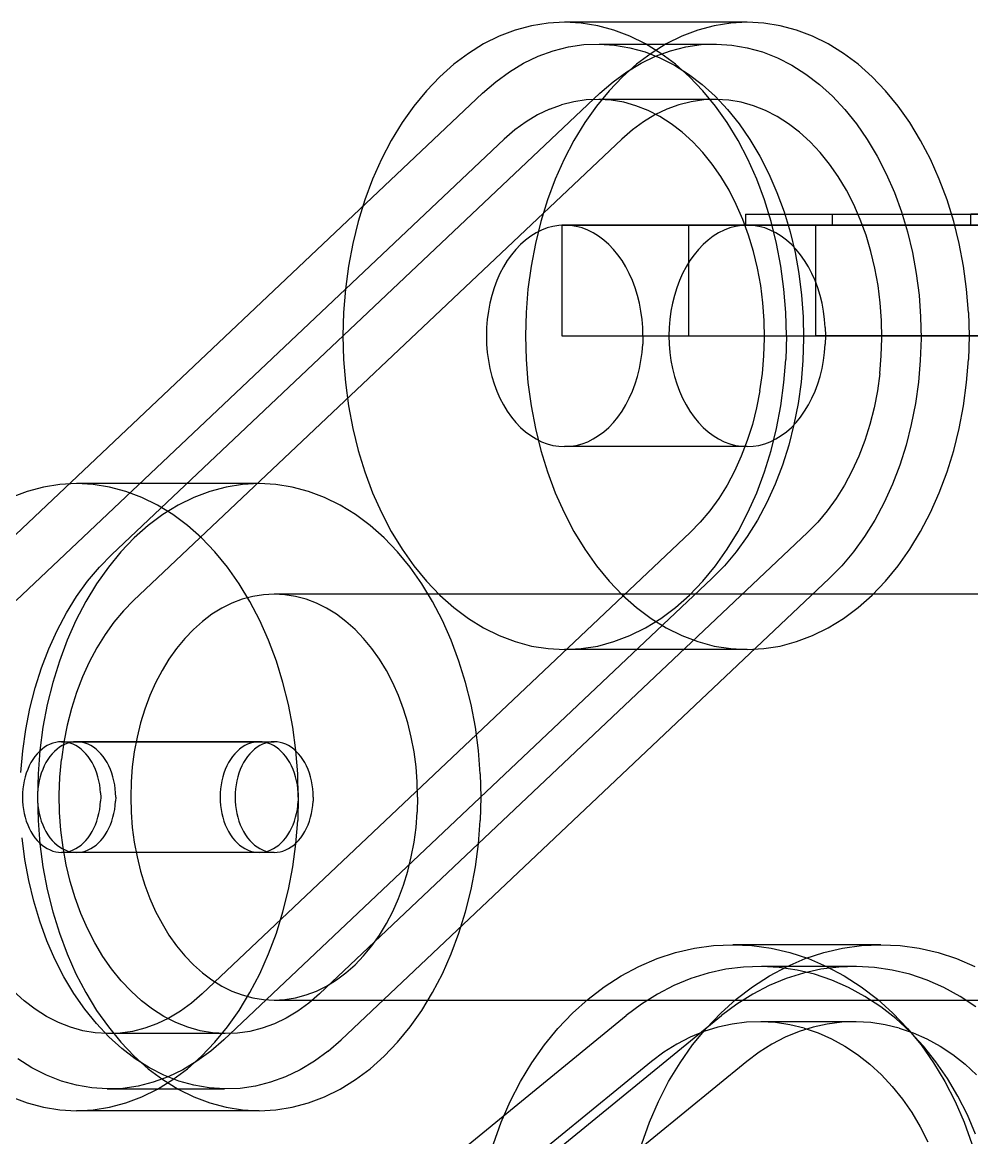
# Model space of a CAD drawing. Header units: millimetres. Extents: x -180 to 1414, y -663 to 972.
# Drawn here: x 13.4 to 64.8, y 786.5 to 847 of the extents above; entities that cross this region are included whole.
import ezdxf

# ---------------------------------------------------------------- set-up
doc = ezdxf.new("R2010")
doc.units = ezdxf.units.MM
doc.layers.add('FRONT', color=8, linetype='Continuous')

msp = doc.modelspace()

# ---------------------------------------------------------------- linework, layer by layer
at = {"layer": 'FRONT'}
for p, q in [((40.105, 846.574), (39.237, 846.245)), ((40.988, 846.81), (40.105, 846.574)), ((41.882, 846.952), (40.988, 846.81)), ((42.78, 847), (41.882, 846.952)), ((43.678, 846.952), (42.78, 847)), ((52.679, 847), (42.78, 847)), ((44.572, 846.81), (43.678, 846.952)), ((45.455, 846.574), (44.572, 846.81)), ((46.323, 846.245), (45.455, 846.574)), ((50.005, 846.574), (49.136, 846.245)), ((50.888, 846.81), (50.005, 846.574)), ((51.781, 846.952), (50.888, 846.81)), ((52.679, 847), (51.781, 846.952)), ((53.578, 846.952), (52.679, 847)), ((54.471, 846.81), (53.578, 846.952)), ((55.354, 846.574), (54.471, 846.81)), ((56.223, 846.245), (55.354, 846.574)), ((39.237, 846.245), (38.388, 845.825)), ((47.172, 845.825), (46.323, 846.245)), ((49.136, 846.245), (48.288, 845.825)), ((57.071, 845.825), (56.223, 846.245)), ((37.564, 845.316), (36.77, 844.722)), ((38.388, 845.825), (37.564, 845.316)), ((41.35, 845.164), (42.16, 845.46)), ((42.16, 845.46), (42.984, 845.669)), ((42.984, 845.669), (43.816, 845.79)), ((43.816, 845.79), (44.653, 845.823)), ((44.653, 845.823), (51.017, 845.823)), ((44.653, 845.823), (45.488, 845.768)), ((45.488, 845.768), (46.319, 845.624)), ((46.319, 845.624), (47.14, 845.394)), ((47.464, 845.316), (46.669, 844.722)), ((47.14, 845.394), (47.946, 845.077)), ((47.996, 845.316), (47.172, 845.825)), ((48.288, 845.825), (47.464, 845.316)), ((47.714, 845.164), (48.524, 845.46)), ((48.79, 844.722), (47.996, 845.316)), ((48.524, 845.46), (49.348, 845.669)), ((49.348, 845.669), (50.18, 845.79)), ((50.18, 845.79), (51.017, 845.823)), ((51.017, 845.823), (51.852, 845.768)), ((51.852, 845.768), (52.683, 845.624)), ((52.683, 845.624), (53.504, 845.394)), ((53.504, 845.394), (54.31, 845.077)), ((57.895, 845.316), (57.071, 845.825)), ((58.69, 844.722), (57.895, 845.316)), ((36.77, 844.722), (36.008, 844.046)), ((39.788, 844.321), (40.558, 844.784)), ((40.558, 844.784), (41.35, 845.164)), ((46.669, 844.722), (45.908, 844.046)), ((46.152, 844.321), (46.922, 844.784)), ((46.922, 844.784), (47.714, 845.164)), ((47.946, 845.077), (48.733, 844.675)), ((48.733, 844.675), (49.497, 844.192)), ((49.552, 844.046), (48.79, 844.722)), ((54.31, 845.077), (55.097, 844.675)), ((55.097, 844.675), (55.861, 844.192)), ((59.451, 844.046), (58.69, 844.722)), ((39.044, 843.777), (39.788, 844.321)), ((45.408, 843.777), (46.152, 844.321)), ((49.497, 844.192), (50.233, 843.629)), ((55.861, 844.192), (56.597, 843.629)), ((36.008, 844.046), (35.285, 843.291)), ((38.331, 843.157), (39.044, 843.777)), ((44.695, 843.157), (45.408, 843.777)), ((45.908, 844.046), (45.185, 843.291)), ((50.275, 843.291), (49.552, 844.046)), ((50.233, 843.629), (50.937, 842.99)), ((56.597, 843.629), (57.301, 842.99)), ((60.174, 843.291), (59.451, 844.046)), ((38.331, 843.157), (11.874, 818.157)), ((18.238, 818.157), (44.695, 843.157)), ((35.285, 843.291), (34.604, 842.462)), ((45.185, 843.291), (44.503, 842.462)), ((50.956, 842.462), (50.275, 843.291)), ((50.937, 842.99), (51.606, 842.279)), ((57.301, 842.99), (57.97, 842.279)), ((60.856, 842.462), (60.174, 843.291)), ((34.604, 842.462), (33.968, 841.563)), ((41.956, 842.289), (41.314, 841.981)), ((41.956, 842.289), (42.613, 842.529)), ((43.28, 842.698), (42.613, 842.529)), ((43.955, 842.797), (43.28, 842.698)), ((44.503, 842.462), (43.868, 841.563)), ((44.633, 842.823), (43.955, 842.797)), ((50.997, 842.823), (44.633, 842.823)), ((45.31, 842.779), (44.633, 842.823)), ((45.983, 842.662), (45.31, 842.779)), ((46.648, 842.475), (45.983, 842.662)), ((47.302, 842.218), (46.648, 842.475)), ((48.32, 842.289), (47.678, 841.981)), ((48.977, 842.529), (48.32, 842.289)), ((49.644, 842.698), (48.977, 842.529)), ((50.319, 842.797), (49.644, 842.698)), ((50.997, 842.823), (50.319, 842.797)), ((51.592, 841.563), (50.956, 842.462)), ((51.674, 842.779), (50.997, 842.823)), ((51.606, 842.279), (52.235, 841.498)), ((52.347, 842.662), (51.674, 842.779)), ((53.012, 842.475), (52.347, 842.662)), ((53.666, 842.218), (53.012, 842.475)), ((57.97, 842.279), (58.599, 841.498)), ((61.491, 841.563), (60.856, 842.462)), ((41.314, 841.981), (40.69, 841.606)), ((47.678, 841.981), (47.054, 841.606)), ((47.94, 841.893), (47.302, 842.218)), ((48.558, 841.501), (47.94, 841.893)), ((54.303, 841.893), (53.666, 842.218)), ((54.922, 841.501), (54.303, 841.893)), ((33.968, 841.563), (33.382, 840.599)), ((40.088, 841.165), (39.51, 840.663)), ((40.69, 841.606), (40.088, 841.165)), ((43.868, 841.563), (43.281, 840.599)), ((46.451, 841.165), (45.874, 840.663)), ((47.054, 841.606), (46.451, 841.165)), ((49.155, 841.045), (48.558, 841.501)), ((49.726, 840.528), (49.155, 841.045)), ((52.178, 840.599), (51.592, 841.563)), ((52.235, 841.498), (52.821, 840.654)), ((55.519, 841.045), (54.922, 841.501)), ((56.09, 840.528), (55.519, 841.045)), ((58.599, 841.498), (59.185, 840.654)), ((62.078, 840.599), (61.491, 841.563)), ((39.51, 840.663), (13.052, 815.663)), ((45.874, 840.663), (19.416, 815.663)), ((33.382, 840.599), (32.848, 839.576)), ((43.281, 840.599), (42.747, 839.576)), ((50.268, 839.951), (49.726, 840.528)), ((52.712, 839.576), (52.178, 840.599)), ((52.821, 840.654), (53.361, 839.75)), ((56.632, 839.951), (56.09, 840.528)), ((59.185, 840.654), (59.725, 839.75)), ((62.612, 839.576), (62.078, 840.599)), ((50.777, 839.318), (50.268, 839.951)), ((57.141, 839.318), (56.632, 839.951)), ((32.848, 839.576), (32.37, 838.5)), ((42.747, 839.576), (42.269, 838.5)), ((51.252, 838.634), (50.777, 839.318)), ((53.19, 838.5), (52.712, 839.576)), ((53.361, 839.75), (53.851, 838.791)), ((57.616, 838.634), (57.141, 839.318)), ((59.725, 839.75), (60.215, 838.791)), ((63.09, 838.5), (62.612, 839.576)), ((51.69, 837.901), (51.252, 838.634)), ((53.851, 838.791), (54.29, 837.783)), ((58.054, 837.901), (57.616, 838.634)), ((60.215, 838.791), (60.654, 837.783)), ((32.37, 838.5), (31.95, 837.376)), ((42.269, 838.5), (41.849, 837.376)), ((53.61, 837.376), (53.19, 838.5)), ((63.51, 837.376), (63.09, 838.5)), ((52.087, 837.124), (51.69, 837.901)), ((54.29, 837.783), (54.674, 836.732)), ((58.451, 837.124), (58.054, 837.901)), ((60.654, 837.783), (61.038, 836.732)), ((31.95, 837.376), (31.59, 836.211)), ((41.849, 837.376), (41.49, 836.211)), ((52.443, 836.308), (52.087, 837.124)), ((53.97, 836.211), (53.61, 837.376)), ((58.807, 836.308), (58.451, 837.124)), ((63.869, 836.211), (63.51, 837.376)), ((31.59, 836.211), (31.293, 835.011)), ((41.49, 836.211), (41.193, 835.011)), ((52.754, 835.456), (52.443, 836.308)), ((52.58, 836.6), (52.58, 836)), ((52.58, 836.6), (57.304, 836.6)), ((52.58, 836.6), (64.799, 836.6)), ((54.267, 835.011), (53.97, 836.211)), ((54.674, 836.732), (55.001, 835.643)), ((57.304, 836), (57.304, 836.6)), ((57.304, 836.6), (95.318, 836.6)), ((59.118, 835.456), (58.807, 836.308)), ((61.038, 836.732), (61.365, 835.643)), ((64.166, 835.011), (63.869, 836.211)), ((75.632, 836.6), (64.799, 836.6)), ((64.799, 836), (64.799, 836.6)), ((41.529, 835.733), (41.23, 835.585)), ((41.836, 835.85), (41.529, 835.733)), ((42.148, 835.933), (41.836, 835.85)), ((42.463, 835.983), (42.148, 835.933)), ((42.78, 836), (42.463, 835.983)), ((49.497, 836), (42.624, 836)), ((42.624, 836), (42.624, 830)), ((42.624, 836), (56.371, 836)), ((43.097, 835.983), (42.78, 836)), ((52.679, 836), (42.78, 836)), ((43.412, 835.933), (43.097, 835.983)), ((43.724, 835.85), (43.412, 835.933)), ((44.031, 835.733), (43.724, 835.85)), ((44.33, 835.585), (44.031, 835.733)), ((49.497, 836), (49.497, 830)), ((49.497, 836), (94.045, 836)), ((51.429, 835.733), (51.129, 835.585)), ((51.735, 835.85), (51.429, 835.733)), ((52.047, 835.933), (51.735, 835.85)), ((52.362, 835.983), (52.047, 835.933)), ((52.679, 836), (52.362, 835.983)), ((57.304, 836), (52.58, 836)), ((52.58, 836), (64.799, 836)), ((52.997, 835.983), (52.679, 836)), ((53.312, 835.933), (52.997, 835.983)), ((53.624, 835.85), (53.312, 835.933)), ((53.93, 835.733), (53.624, 835.85)), ((54.229, 835.585), (53.93, 835.733)), ((55.001, 835.643), (55.27, 834.522)), ((74.953, 836), (56.371, 836)), ((56.371, 836), (56.371, 830)), ((57.304, 836), (95.318, 836)), ((61.365, 835.643), (61.634, 834.522)), ((75.632, 836), (64.799, 836)), ((31.293, 835.011), (31.061, 833.783)), ((40.659, 835.196), (40.39, 834.957)), ((40.939, 835.406), (40.659, 835.196)), ((41.23, 835.585), (40.939, 835.406)), ((41.193, 835.011), (40.96, 833.783)), ((44.621, 835.406), (44.33, 835.585)), ((44.901, 835.196), (44.621, 835.406)), ((45.17, 834.957), (44.901, 835.196)), ((50.558, 835.196), (50.289, 834.957)), ((50.839, 835.406), (50.558, 835.196)), ((51.129, 835.585), (50.839, 835.406)), ((53.019, 834.573), (52.754, 835.456)), ((54.52, 835.406), (54.229, 835.585)), ((54.499, 833.783), (54.267, 835.011)), ((54.801, 835.196), (54.52, 835.406)), ((55.069, 834.957), (54.801, 835.196)), ((59.383, 834.573), (59.118, 835.456)), ((64.399, 833.783), (64.166, 835.011)), ((39.894, 834.398), (39.67, 834.081)), ((40.135, 834.691), (39.894, 834.398)), ((40.39, 834.957), (40.135, 834.691)), ((45.425, 834.691), (45.17, 834.957)), ((45.666, 834.398), (45.425, 834.691)), ((45.89, 834.081), (45.666, 834.398)), ((49.794, 834.398), (49.569, 834.081)), ((50.034, 834.691), (49.794, 834.398)), ((50.289, 834.957), (50.034, 834.691)), ((53.237, 833.665), (53.019, 834.573)), ((55.325, 834.691), (55.069, 834.957)), ((55.27, 834.522), (55.479, 833.376)), ((55.565, 834.398), (55.325, 834.691)), ((55.79, 834.081), (55.565, 834.398)), ((59.601, 833.665), (59.383, 834.573)), ((61.634, 834.522), (61.843, 833.376)), ((31.061, 833.783), (30.893, 832.534)), ((39.67, 834.081), (39.463, 833.741)), ((40.96, 833.783), (40.793, 832.534)), ((46.097, 833.741), (45.89, 834.081)), ((49.569, 834.081), (49.362, 833.741)), ((54.667, 832.534), (54.499, 833.783)), ((55.996, 833.741), (55.79, 834.081)), ((64.566, 832.534), (64.399, 833.783)), ((39.275, 833.38), (39.106, 833)), ((39.463, 833.741), (39.275, 833.38)), ((46.285, 833.38), (46.097, 833.741)), ((46.454, 833), (46.285, 833.38)), ((49.174, 833.38), (49.005, 833)), ((49.362, 833.741), (49.174, 833.38)), ((53.407, 832.736), (53.237, 833.665)), ((55.479, 833.376), (55.627, 832.212)), ((56.185, 833.38), (55.996, 833.741)), ((56.354, 833), (56.185, 833.38)), ((59.771, 832.736), (59.601, 833.665)), ((61.843, 833.376), (61.991, 832.212)), ((38.957, 832.603), (38.831, 832.192)), ((39.106, 833), (38.957, 832.603)), ((46.602, 832.603), (46.454, 833)), ((46.729, 832.192), (46.602, 832.603)), ((48.857, 832.603), (48.73, 832.192)), ((49.005, 833), (48.857, 832.603)), ((53.527, 831.792), (53.407, 832.736)), ((56.502, 832.603), (56.354, 833)), ((56.629, 832.192), (56.502, 832.603)), ((59.891, 831.792), (59.771, 832.736)), ((30.893, 832.534), (30.793, 831.27)), ((38.831, 832.192), (38.726, 831.769)), ((40.793, 832.534), (40.692, 831.27)), ((46.834, 831.769), (46.729, 832.192)), ((48.73, 832.192), (48.625, 831.769)), ((54.767, 831.27), (54.667, 832.534)), ((55.627, 832.212), (55.713, 831.035)), ((56.734, 831.769), (56.629, 832.192)), ((61.991, 832.212), (62.077, 831.035)), ((64.667, 831.27), (64.566, 832.534)), ((38.726, 831.769), (38.644, 831.335)), ((46.916, 831.335), (46.834, 831.769)), ((48.625, 831.769), (48.543, 831.335)), ((53.596, 830.839), (53.527, 831.792)), ((56.816, 831.335), (56.734, 831.769)), ((59.96, 830.839), (59.891, 831.792)), ((30.793, 831.27), (30.759, 830)), ((38.585, 830.894), (38.549, 830.448)), ((38.644, 831.335), (38.585, 830.894)), ((40.692, 831.27), (40.659, 830)), ((46.975, 830.894), (46.916, 831.335)), ((47.011, 830.448), (46.975, 830.894)), ((48.484, 830.894), (48.449, 830.448)), ((48.543, 831.335), (48.484, 830.894)), ((53.615, 829.88), (53.596, 830.839)), ((54.801, 830), (54.767, 831.27)), ((55.713, 831.035), (55.736, 829.852)), ((56.875, 830.894), (56.816, 831.335)), ((56.91, 830.448), (56.875, 830.894)), ((59.979, 829.88), (59.96, 830.839)), ((62.077, 831.035), (62.1, 829.852)), ((64.667, 831.27), (64.7, 830)), ((38.549, 830.448), (38.537, 830)), ((47.023, 830), (47.011, 830.448)), ((48.449, 830.448), (48.437, 830)), ((56.91, 830.448), (56.922, 830)), ((30.759, 830), (30.793, 828.73)), ((38.537, 830), (38.549, 829.552)), ((38.549, 829.552), (38.585, 829.106)), ((40.659, 830), (40.692, 828.73)), ((42.624, 830), (49.497, 830)), ((42.624, 830), (56.371, 830)), ((46.975, 829.106), (47.011, 829.552)), ((47.023, 830), (47.011, 829.552)), ((48.437, 830), (48.449, 829.552)), ((48.449, 829.552), (48.484, 829.106)), ((49.497, 830), (94.045, 830)), ((53.584, 828.922), (53.615, 829.88)), ((54.801, 830), (54.767, 828.73)), ((55.736, 829.852), (55.697, 828.67)), ((74.953, 830), (56.371, 830)), ((56.875, 829.106), (56.91, 829.552)), ((56.922, 830), (56.91, 829.552)), ((59.947, 828.922), (59.979, 829.88)), ((62.1, 829.852), (62.061, 828.67)), ((64.7, 830), (64.667, 828.73)), ((38.585, 829.106), (38.644, 828.665)), ((46.916, 828.665), (46.975, 829.106)), ((48.484, 829.106), (48.543, 828.665)), ((56.816, 828.665), (56.875, 829.106)), ((30.793, 828.73), (30.893, 827.466)), ((38.644, 828.665), (38.726, 828.231)), ((40.692, 828.73), (40.793, 827.466)), ((46.834, 828.231), (46.916, 828.665)), ((48.543, 828.665), (48.625, 828.231)), ((53.501, 827.97), (53.584, 828.922)), ((54.667, 827.466), (54.767, 828.73)), ((55.697, 828.67), (55.596, 827.495)), ((56.734, 828.231), (56.816, 828.665)), ((59.865, 827.97), (59.947, 828.922)), ((62.061, 828.67), (61.96, 827.495)), ((64.566, 827.466), (64.667, 828.73)), ((38.726, 828.231), (38.831, 827.808)), ((38.831, 827.808), (38.957, 827.397)), ((46.602, 827.397), (46.729, 827.808)), ((46.729, 827.808), (46.834, 828.231)), ((48.625, 828.231), (48.73, 827.808)), ((48.73, 827.808), (48.857, 827.397)), ((53.369, 827.029), (53.501, 827.97)), ((56.502, 827.397), (56.629, 827.808)), ((56.629, 827.808), (56.734, 828.231)), ((59.865, 827.97), (59.733, 827.029)), ((30.893, 827.466), (31.061, 826.217)), ((38.957, 827.397), (39.106, 827)), ((40.793, 827.466), (40.96, 826.217)), ((46.454, 827), (46.602, 827.397)), ((48.857, 827.397), (49.005, 827)), ((54.499, 826.217), (54.667, 827.466)), ((55.596, 827.495), (55.433, 826.334)), ((56.354, 827), (56.502, 827.397)), ((61.96, 827.495), (61.797, 826.334)), ((64.399, 826.217), (64.566, 827.466)), ((39.106, 827), (39.275, 826.62)), ((39.275, 826.62), (39.463, 826.259)), ((46.097, 826.259), (46.285, 826.62)), ((46.285, 826.62), (46.454, 827)), ((49.005, 827), (49.174, 826.62)), ((49.174, 826.62), (49.362, 826.259)), ((53.369, 827.029), (53.187, 826.105)), ((55.996, 826.259), (56.185, 826.62)), ((56.185, 826.62), (56.354, 827)), ((59.733, 827.029), (59.551, 826.105)), ((31.061, 826.217), (31.293, 824.989)), ((39.463, 826.259), (39.67, 825.919)), ((39.67, 825.919), (39.894, 825.602)), ((40.96, 826.217), (41.193, 824.989)), ((45.666, 825.602), (45.89, 825.919)), ((45.89, 825.919), (46.097, 826.259)), ((49.362, 826.259), (49.569, 825.919)), ((49.569, 825.919), (49.794, 825.602)), ((53.187, 826.105), (52.957, 825.203)), ((54.267, 824.989), (54.499, 826.217)), ((55.433, 826.334), (55.208, 825.194)), ((55.565, 825.602), (55.79, 825.919)), ((55.79, 825.919), (55.996, 826.259)), ((59.551, 826.105), (59.321, 825.203)), ((61.797, 826.334), (61.572, 825.194)), ((64.166, 824.989), (64.399, 826.217)), ((39.894, 825.602), (40.135, 825.309)), ((45.425, 825.309), (45.666, 825.602)), ((49.794, 825.602), (50.034, 825.309)), ((55.325, 825.309), (55.565, 825.602)), ((31.293, 824.989), (31.59, 823.789)), ((40.135, 825.309), (40.39, 825.043)), ((40.39, 825.043), (40.659, 824.804)), ((40.659, 824.804), (40.939, 824.594)), ((41.193, 824.989), (41.49, 823.789)), ((44.621, 824.594), (44.901, 824.804)), ((44.901, 824.804), (45.17, 825.043)), ((45.17, 825.043), (45.425, 825.309)), ((50.034, 825.309), (50.289, 825.043)), ((50.289, 825.043), (50.558, 824.804)), ((50.558, 824.804), (50.839, 824.594)), ((52.957, 825.203), (52.68, 824.328)), ((53.97, 823.789), (54.267, 824.989)), ((54.52, 824.594), (54.801, 824.804)), ((54.801, 824.804), (55.069, 825.043)), ((55.208, 825.194), (54.925, 824.081)), ((55.069, 825.043), (55.325, 825.309)), ((59.321, 825.203), (59.044, 824.328)), ((61.572, 825.194), (61.289, 824.081)), ((63.869, 823.789), (64.166, 824.989)), ((40.939, 824.594), (41.23, 824.415)), ((41.23, 824.415), (41.529, 824.267)), ((41.529, 824.267), (41.836, 824.15)), ((41.836, 824.15), (42.148, 824.067)), ((43.412, 824.067), (43.724, 824.15)), ((43.724, 824.15), (44.031, 824.267)), ((44.031, 824.267), (44.33, 824.415)), ((44.33, 824.415), (44.621, 824.594)), ((50.839, 824.594), (51.129, 824.415)), ((51.129, 824.415), (51.429, 824.267)), ((51.429, 824.267), (51.735, 824.15)), ((51.735, 824.15), (52.047, 824.067)), ((52.68, 824.328), (52.358, 823.484)), ((53.312, 824.067), (53.624, 824.15)), ((53.624, 824.15), (53.93, 824.267)), ((53.93, 824.267), (54.229, 824.415)), ((54.229, 824.415), (54.52, 824.594)), ((59.044, 824.328), (58.722, 823.484)), ((31.59, 823.789), (31.95, 822.624)), ((41.49, 823.789), (41.849, 822.624)), ((42.148, 824.067), (42.463, 824.017)), ((42.463, 824.017), (42.78, 824)), ((42.78, 824), (43.097, 824.017)), ((52.679, 824), (42.78, 824)), ((43.097, 824.017), (43.412, 824.067)), ((52.047, 824.067), (52.362, 824.017)), ((52.362, 824.017), (52.679, 824)), ((52.679, 824), (52.997, 824.017)), ((52.997, 824.017), (53.312, 824.067)), ((53.61, 822.624), (53.97, 823.789)), ((54.925, 824.081), (54.583, 823.001)), ((61.289, 824.081), (60.947, 823.001)), ((63.51, 822.624), (63.869, 823.789)), ((52.358, 823.484), (51.992, 822.677)), ((54.583, 823.001), (54.185, 821.96)), ((58.722, 823.484), (58.356, 822.677)), ((60.947, 823.001), (60.549, 821.96)), ((31.95, 822.624), (32.37, 821.5)), ((41.849, 822.624), (42.269, 821.5)), ((51.992, 822.677), (51.584, 821.911)), ((53.19, 821.5), (53.61, 822.624)), ((58.356, 822.677), (57.948, 821.911)), ((63.09, 821.5), (63.51, 822.624)), ((14.531, 821.81), (13.648, 821.574)), ((15.424, 821.952), (14.531, 821.81)), ((16.322, 822), (15.424, 821.952)), ((17.221, 821.952), (16.322, 822)), ((26.222, 822), (16.322, 822)), ((18.114, 821.81), (17.221, 821.952)), ((18.997, 821.574), (18.114, 821.81)), ((24.43, 821.81), (23.547, 821.574)), ((25.324, 821.952), (24.43, 821.81)), ((26.222, 822), (25.324, 821.952)), ((27.12, 821.952), (26.222, 822)), ((28.014, 821.81), (27.12, 821.952)), ((28.897, 821.574), (28.014, 821.81)), ((51.584, 821.911), (51.137, 821.19)), ((54.185, 821.96), (53.733, 820.964)), ((57.948, 821.911), (57.501, 821.19)), ((60.549, 821.96), (60.097, 820.964)), ((13.648, 821.574), (12.779, 821.245)), ((19.866, 821.245), (18.997, 821.574)), ((20.714, 820.825), (19.866, 821.245)), ((22.679, 821.245), (21.83, 820.825)), ((23.547, 821.574), (22.679, 821.245)), ((29.765, 821.245), (28.897, 821.574)), ((30.614, 820.825), (29.765, 821.245)), ((32.37, 821.5), (32.848, 820.424)), ((42.269, 821.5), (42.747, 820.424)), ((51.137, 821.19), (50.653, 820.518)), ((52.712, 820.424), (53.19, 821.5)), ((57.501, 821.19), (57.017, 820.518)), ((62.612, 820.424), (63.09, 821.5)), ((21.538, 820.316), (20.714, 820.825)), ((21.83, 820.825), (21.006, 820.316)), ((31.438, 820.316), (30.614, 820.825)), ((50.653, 820.518), (50.135, 819.899)), ((53.733, 820.964), (53.23, 820.018)), ((57.017, 820.518), (56.499, 819.899)), ((60.097, 820.964), (59.594, 820.018)), ((21.006, 820.316), (20.212, 819.722)), ((22.333, 819.722), (21.538, 820.316)), ((32.232, 819.722), (31.438, 820.316)), ((32.848, 820.424), (33.382, 819.401)), ((42.747, 820.424), (43.281, 819.401)), ((50.135, 819.899), (49.585, 819.337)), ((52.178, 819.401), (52.712, 820.424)), ((53.23, 820.018), (52.678, 819.129)), ((56.499, 819.899), (55.949, 819.337)), ((59.594, 820.018), (59.042, 819.129)), ((62.078, 819.401), (62.612, 820.424)), ((20.212, 819.722), (19.45, 819.046)), ((23.094, 819.046), (22.333, 819.722)), ((49.585, 819.337), (23.128, 794.337)), ((55.949, 819.337), (29.492, 794.337)), ((32.994, 819.046), (32.232, 819.722)), ((33.382, 819.401), (33.968, 818.437)), ((43.281, 819.401), (43.868, 818.437)), ((51.592, 818.437), (52.178, 819.401)), ((61.491, 818.437), (62.078, 819.401)), ((19.45, 819.046), (18.727, 818.291)), ((23.817, 818.291), (23.094, 819.046)), ((33.717, 818.291), (32.994, 819.046)), ((52.678, 819.129), (52.081, 818.3)), ((59.042, 819.129), (58.445, 818.3)), ((18.238, 818.157), (17.56, 817.464)), ((18.727, 818.291), (18.046, 817.462)), ((24.499, 817.462), (23.817, 818.291)), ((34.398, 817.462), (33.717, 818.291)), ((33.968, 818.437), (34.604, 817.538)), ((43.868, 818.437), (44.503, 817.538)), ((50.956, 817.538), (51.592, 818.437)), ((52.081, 818.3), (51.442, 817.536)), ((58.445, 818.3), (57.806, 817.536)), ((60.856, 817.538), (61.491, 818.437)), ((16.921, 816.7), (17.56, 817.464)), ((18.046, 817.462), (17.41, 816.563)), ((25.134, 816.563), (24.499, 817.462)), ((35.034, 816.563), (34.398, 817.462)), ((34.604, 817.538), (35.285, 816.709)), ((44.503, 817.538), (45.185, 816.709)), ((50.275, 816.709), (50.956, 817.538)), ((51.442, 817.536), (50.764, 816.843)), ((57.806, 817.536), (57.128, 816.843)), ((60.174, 816.709), (60.856, 817.538)), ((16.324, 815.871), (16.921, 816.7)), ((17.41, 816.563), (16.824, 815.599)), ((24.306, 791.843), (50.764, 816.843)), ((25.721, 815.599), (25.134, 816.563)), ((30.67, 791.843), (57.128, 816.843)), ((35.62, 815.599), (35.034, 816.563)), ((35.285, 816.709), (36.008, 815.954)), ((45.185, 816.709), (45.908, 815.954)), ((49.552, 815.954), (50.275, 816.709)), ((59.451, 815.954), (60.174, 816.709)), ((15.772, 814.982), (16.324, 815.871)), ((19.416, 815.663), (18.867, 815.101)), ((25.304, 815.724), (24.742, 815.511)), ((25.876, 815.877), (25.304, 815.724)), ((26.454, 815.969), (25.876, 815.877)), ((27.035, 816), (26.454, 815.969)), ((27.616, 815.969), (27.035, 816)), ((76.603, 816), (27.035, 816)), ((28.194, 815.877), (27.616, 815.969)), ((28.766, 815.724), (28.194, 815.877)), ((29.328, 815.511), (28.766, 815.724)), ((36.008, 815.954), (36.77, 815.278)), ((45.908, 815.954), (46.669, 815.278)), ((48.79, 815.278), (49.552, 815.954)), ((58.69, 815.278), (59.451, 815.954)), ((16.824, 815.599), (16.29, 814.576)), ((18.867, 815.101), (18.349, 814.482)), ((24.193, 815.24), (23.66, 814.911)), ((24.742, 815.511), (24.193, 815.24)), ((26.255, 814.576), (25.721, 815.599)), ((29.877, 815.24), (29.328, 815.511)), ((30.41, 814.911), (29.877, 815.24)), ((36.154, 814.576), (35.62, 815.599)), ((36.77, 815.278), (37.564, 814.684)), ((46.669, 815.278), (47.464, 814.684)), ((47.996, 814.684), (48.79, 815.278)), ((57.895, 814.684), (58.69, 815.278)), ((15.269, 814.036), (15.772, 814.982)), ((16.29, 814.576), (15.812, 813.5)), ((18.349, 814.482), (17.865, 813.81)), ((23.146, 814.526), (22.654, 814.089)), ((23.66, 814.911), (23.146, 814.526)), ((26.733, 813.5), (26.255, 814.576)), ((30.924, 814.526), (30.41, 814.911)), ((31.417, 814.089), (30.924, 814.526)), ((36.632, 813.5), (36.154, 814.576)), ((37.564, 814.684), (38.388, 814.175)), ((47.172, 814.175), (47.996, 814.684)), ((47.464, 814.684), (48.288, 814.175)), ((57.071, 814.175), (57.895, 814.684)), ((14.817, 813.04), (15.269, 814.036)), ((22.654, 814.089), (22.186, 813.6)), ((31.885, 813.6), (31.417, 814.089)), ((38.388, 814.175), (39.237, 813.755)), ((46.323, 813.755), (47.172, 814.175)), ((48.288, 814.175), (49.136, 813.755)), ((56.223, 813.755), (57.071, 814.175)), ((15.812, 813.5), (15.392, 812.376)), ((17.865, 813.81), (17.418, 813.089)), ((22.186, 813.6), (21.745, 813.064)), ((27.153, 812.376), (26.733, 813.5)), ((32.326, 813.064), (31.885, 813.6)), ((37.052, 812.376), (36.632, 813.5)), ((39.237, 813.755), (40.105, 813.426)), ((40.105, 813.426), (40.988, 813.19)), ((44.572, 813.19), (45.455, 813.426)), ((45.455, 813.426), (46.323, 813.755)), ((49.136, 813.755), (50.005, 813.426)), ((50.005, 813.426), (50.888, 813.19)), ((54.471, 813.19), (55.354, 813.426)), ((55.354, 813.426), (56.223, 813.755)), ((14.419, 811.999), (14.817, 813.04)), ((17.418, 813.089), (17.01, 812.323)), ((21.745, 813.064), (21.333, 812.482)), ((32.737, 812.482), (32.326, 813.064)), ((40.988, 813.19), (41.882, 813.048)), ((41.882, 813.048), (42.78, 813)), ((42.78, 813), (43.678, 813.048)), ((52.679, 813), (42.78, 813)), ((43.678, 813.048), (44.572, 813.19)), ((50.888, 813.19), (51.781, 813.048)), ((51.781, 813.048), (52.679, 813)), ((52.679, 813), (53.578, 813.048)), ((53.578, 813.048), (54.471, 813.19)), ((15.392, 812.376), (15.032, 811.211)), ((17.01, 812.323), (16.644, 811.516)), ((21.333, 812.482), (20.954, 811.858)), ((27.512, 811.211), (27.153, 812.376)), ((33.116, 811.858), (32.737, 812.482)), ((37.412, 811.211), (37.052, 812.376)), ((14.077, 810.919), (14.419, 811.999)), ((16.644, 811.516), (16.321, 810.672)), ((20.954, 811.858), (20.608, 811.197)), ((33.462, 811.197), (33.116, 811.858)), ((13.793, 809.806), (14.077, 810.919)), ((15.032, 811.211), (14.735, 810.011)), ((20.608, 811.197), (20.299, 810.5)), ((27.809, 810.011), (27.512, 811.211)), ((33.771, 810.5), (33.462, 811.197)), ((37.709, 810.011), (37.412, 811.211)), ((16.321, 810.672), (16.045, 809.797)), ((20.299, 810.5), (20.027, 809.773)), ((34.043, 809.773), (33.771, 810.5)), ((13.569, 808.666), (13.793, 809.806)), ((14.735, 810.011), (14.503, 808.783)), ((16.045, 809.797), (15.815, 808.895)), ((20.027, 809.773), (19.795, 809.019)), ((28.042, 808.783), (27.809, 810.011)), ((34.276, 809.019), (34.043, 809.773)), ((37.941, 808.783), (37.709, 810.011)), ((19.795, 809.019), (19.603, 808.242)), ((34.468, 808.242), (34.276, 809.019)), ((13.406, 807.505), (13.569, 808.666)), ((14.503, 808.783), (14.335, 807.534)), ((15.815, 808.895), (15.633, 807.971)), ((28.209, 807.534), (28.042, 808.783)), ((38.108, 807.534), (37.941, 808.783)), ((14.734, 807.793), (14.589, 807.703)), ((14.884, 807.867), (14.734, 807.793)), ((15.037, 807.925), (14.884, 807.867)), ((15.193, 807.966), (15.037, 807.925)), ((15.351, 807.992), (15.193, 807.966)), ((15.509, 808), (15.351, 807.992)), ((15.547, 807.793), (15.402, 807.703)), ((15.633, 807.971), (15.501, 807.03)), ((15.668, 807.992), (15.509, 808)), ((15.509, 808), (27.035, 808)), ((15.697, 807.867), (15.547, 807.793)), ((15.825, 807.966), (15.668, 807.992)), ((15.85, 807.925), (15.697, 807.867)), ((15.981, 807.925), (15.825, 807.966)), ((16.006, 807.966), (15.85, 807.925)), ((16.135, 807.867), (15.981, 807.925)), ((16.164, 807.992), (16.006, 807.966)), ((16.284, 807.793), (16.135, 807.867)), ((16.322, 808), (16.164, 807.992)), ((16.43, 807.703), (16.284, 807.793)), ((16.481, 807.992), (16.322, 808)), ((26.222, 808), (16.322, 808)), ((16.639, 807.966), (16.481, 807.992)), ((16.794, 807.925), (16.639, 807.966)), ((16.948, 807.867), (16.794, 807.925)), ((17.097, 807.793), (16.948, 807.867)), ((17.243, 807.703), (17.097, 807.793)), ((19.603, 808.242), (19.452, 807.448)), ((25.447, 807.793), (25.302, 807.703)), ((25.597, 807.867), (25.447, 807.793)), ((25.75, 807.925), (25.597, 807.867)), ((25.906, 807.966), (25.75, 807.925)), ((26.063, 807.992), (25.906, 807.966)), ((26.222, 808), (26.063, 807.992)), ((26.26, 807.793), (26.115, 807.703)), ((26.38, 807.992), (26.222, 808)), ((26.41, 807.867), (26.26, 807.793)), ((26.538, 807.966), (26.38, 807.992)), ((26.563, 807.925), (26.41, 807.867)), ((26.694, 807.925), (26.538, 807.966)), ((26.719, 807.966), (26.563, 807.925)), ((26.847, 807.867), (26.694, 807.925)), ((26.877, 807.992), (26.719, 807.966)), ((26.997, 807.793), (26.847, 807.867)), ((27.035, 808), (26.877, 807.992)), ((27.142, 807.703), (26.997, 807.793)), ((27.194, 807.992), (27.035, 808)), ((27.351, 807.966), (27.194, 807.992)), ((27.507, 807.925), (27.351, 807.966)), ((27.66, 807.867), (27.507, 807.925)), ((27.81, 807.793), (27.66, 807.867)), ((27.956, 807.703), (27.81, 807.793)), ((34.618, 807.448), (34.468, 808.242)), ((13.305, 806.33), (13.406, 807.505)), ((14.066, 807.199), (13.954, 807.041)), ((14.187, 807.346), (14.066, 807.199)), ((14.314, 807.479), (14.187, 807.346)), ((14.335, 807.534), (14.235, 806.27)), ((14.449, 807.598), (14.314, 807.479)), ((14.589, 807.703), (14.449, 807.598)), ((14.88, 807.199), (14.767, 807.041)), ((15, 807.346), (14.88, 807.199)), ((15.127, 807.479), (15, 807.346)), ((15.262, 807.598), (15.127, 807.479)), ((15.402, 807.703), (15.262, 807.598)), ((16.57, 807.598), (16.43, 807.703)), ((16.704, 807.479), (16.57, 807.598)), ((16.832, 807.346), (16.704, 807.479)), ((16.952, 807.199), (16.832, 807.346)), ((17.064, 807.041), (16.952, 807.199)), ((17.383, 807.598), (17.243, 807.703)), ((17.517, 807.479), (17.383, 807.598)), ((17.645, 807.346), (17.517, 807.479)), ((17.765, 807.199), (17.645, 807.346)), ((17.877, 807.041), (17.765, 807.199)), ((19.452, 807.448), (19.344, 806.639)), ((24.779, 807.199), (24.667, 807.041)), ((24.899, 807.346), (24.779, 807.199)), ((25.027, 807.479), (24.899, 807.346)), ((25.161, 807.598), (25.027, 807.479)), ((25.302, 807.703), (25.161, 807.598)), ((25.592, 807.199), (25.48, 807.041)), ((25.712, 807.346), (25.592, 807.199)), ((25.84, 807.479), (25.712, 807.346)), ((25.974, 807.598), (25.84, 807.479)), ((26.115, 807.703), (25.974, 807.598)), ((27.283, 807.598), (27.142, 807.703)), ((27.417, 807.479), (27.283, 807.598)), ((27.545, 807.346), (27.417, 807.479)), ((27.665, 807.199), (27.545, 807.346)), ((27.777, 807.041), (27.665, 807.199)), ((28.096, 807.598), (27.956, 807.703)), ((28.23, 807.479), (28.096, 807.598)), ((28.31, 806.27), (28.209, 807.534)), ((28.358, 807.346), (28.23, 807.479)), ((28.478, 807.199), (28.358, 807.346)), ((28.59, 807.041), (28.478, 807.199)), ((34.726, 806.639), (34.618, 807.448)), ((38.209, 806.27), (38.108, 807.534)), ((13.757, 806.69), (13.672, 806.5)), ((13.851, 806.87), (13.757, 806.69)), ((13.954, 807.041), (13.851, 806.87)), ((14.57, 806.69), (14.485, 806.5)), ((14.664, 806.87), (14.57, 806.69)), ((14.767, 807.041), (14.664, 806.87)), ((15.418, 806.078), (15.501, 807.03)), ((17.168, 806.87), (17.064, 807.041)), ((17.262, 806.69), (17.168, 806.87)), ((17.346, 806.5), (17.262, 806.69)), ((17.981, 806.87), (17.877, 807.041)), ((18.075, 806.69), (17.981, 806.87)), ((18.16, 806.5), (18.075, 806.69)), ((19.344, 806.639), (19.279, 805.822)), ((24.469, 806.69), (24.385, 806.5)), ((24.563, 806.87), (24.469, 806.69)), ((24.667, 807.041), (24.563, 806.87)), ((25.282, 806.69), (25.198, 806.5)), ((25.377, 806.87), (25.282, 806.69)), ((25.48, 807.041), (25.377, 806.87)), ((27.88, 806.87), (27.777, 807.041)), ((27.975, 806.69), (27.88, 806.87)), ((28.059, 806.5), (27.975, 806.69)), ((28.694, 806.87), (28.59, 807.041)), ((28.788, 806.69), (28.694, 806.87)), ((28.872, 806.5), (28.788, 806.69)), ((34.792, 805.822), (34.726, 806.639)), ((13.535, 806.096), (13.482, 805.884)), ((13.598, 806.302), (13.535, 806.096)), ((13.672, 806.5), (13.598, 806.302)), ((14.235, 806.27), (14.201, 805)), ((14.348, 806.096), (14.295, 805.884)), ((14.411, 806.302), (14.348, 806.096)), ((14.485, 806.5), (14.411, 806.302)), ((15.387, 805.12), (15.418, 806.078)), ((17.421, 806.302), (17.346, 806.5)), ((17.484, 806.096), (17.421, 806.302)), ((17.536, 805.884), (17.484, 806.096)), ((18.234, 806.302), (18.16, 806.5)), ((18.297, 806.096), (18.234, 806.302)), ((18.35, 805.884), (18.297, 806.096)), ((24.247, 806.096), (24.195, 805.884)), ((24.311, 806.302), (24.247, 806.096)), ((24.385, 806.5), (24.311, 806.302)), ((25.06, 806.096), (25.008, 805.884)), ((25.124, 806.302), (25.06, 806.096)), ((25.198, 806.5), (25.124, 806.302)), ((28.133, 806.302), (28.059, 806.5)), ((28.197, 806.096), (28.133, 806.302)), ((28.249, 805.884), (28.197, 806.096)), ((28.343, 805), (28.31, 806.27)), ((28.946, 806.302), (28.872, 806.5)), ((29.01, 806.096), (28.946, 806.302)), ((29.062, 805.884), (29.01, 806.096)), ((38.209, 806.27), (38.243, 805)), ((13.412, 805.447), (13.394, 805.224)), ((13.441, 805.668), (13.412, 805.447)), ((13.482, 805.884), (13.441, 805.668)), ((14.225, 805.447), (14.207, 805.224)), ((14.254, 805.668), (14.225, 805.447)), ((14.295, 805.884), (14.254, 805.668)), ((17.577, 805.668), (17.536, 805.884)), ((17.607, 805.447), (17.577, 805.668)), ((17.625, 805.224), (17.607, 805.447)), ((18.391, 805.668), (18.35, 805.884)), ((18.42, 805.447), (18.391, 805.668)), ((18.438, 805.224), (18.42, 805.447)), ((19.279, 805.822), (19.257, 805)), ((24.124, 805.447), (24.107, 805.224)), ((24.154, 805.668), (24.124, 805.447)), ((24.195, 805.884), (24.154, 805.668)), ((24.937, 805.447), (24.92, 805.224)), ((24.967, 805.668), (24.937, 805.447)), ((25.008, 805.884), (24.967, 805.668)), ((28.29, 805.668), (28.249, 805.884)), ((28.32, 805.447), (28.29, 805.668)), ((28.337, 805.224), (28.32, 805.447)), ((29.103, 805.668), (29.062, 805.884)), ((29.133, 805.447), (29.103, 805.668)), ((29.151, 805.224), (29.133, 805.447)), ((34.813, 805), (34.792, 805.822)), ((13.394, 805.224), (13.388, 805)), ((13.388, 805), (13.394, 804.776)), ((13.394, 804.776), (13.412, 804.553)), ((14.207, 805.224), (14.201, 805)), ((14.201, 805), (14.235, 803.73)), ((14.201, 805), (14.207, 804.776)), ((14.207, 804.776), (14.225, 804.553)), ((15.406, 804.161), (15.387, 805.12)), ((17.607, 804.553), (17.625, 804.776)), ((17.625, 805.224), (17.631, 805)), ((17.631, 805), (17.625, 804.776)), ((18.42, 804.553), (18.438, 804.776)), ((18.444, 805), (18.438, 805.224)), ((18.444, 805), (18.438, 804.776)), ((19.257, 805), (19.279, 804.178)), ((24.107, 805.224), (24.101, 805)), ((24.101, 805), (24.107, 804.776)), ((24.107, 804.776), (24.124, 804.553)), ((24.92, 805.224), (24.914, 805)), ((24.914, 805), (24.92, 804.776)), ((24.92, 804.776), (24.937, 804.553)), ((28.343, 805), (28.31, 803.73)), ((28.32, 804.553), (28.337, 804.776)), ((28.337, 805.224), (28.343, 805)), ((28.343, 805), (28.337, 804.776)), ((29.133, 804.553), (29.151, 804.776)), ((29.156, 805), (29.151, 805.224)), ((29.156, 805), (29.151, 804.776)), ((34.813, 805), (34.792, 804.178)), ((38.243, 805), (38.209, 803.73)), ((13.412, 804.553), (13.441, 804.332)), ((13.441, 804.332), (13.482, 804.116)), ((14.225, 804.553), (14.254, 804.332)), ((14.254, 804.332), (14.295, 804.116)), ((15.475, 803.208), (15.406, 804.161)), ((17.536, 804.116), (17.577, 804.332)), ((17.577, 804.332), (17.607, 804.553)), ((18.35, 804.116), (18.391, 804.332)), ((18.391, 804.332), (18.42, 804.553)), ((19.279, 804.178), (19.344, 803.361)), ((24.124, 804.553), (24.154, 804.332)), ((24.154, 804.332), (24.195, 804.116)), ((24.937, 804.553), (24.967, 804.332)), ((24.967, 804.332), (25.008, 804.116)), ((28.249, 804.116), (28.29, 804.332)), ((28.29, 804.332), (28.32, 804.553)), ((29.062, 804.116), (29.103, 804.332)), ((29.103, 804.332), (29.133, 804.553)), ((34.726, 803.361), (34.792, 804.178)), ((13.482, 804.116), (13.535, 803.904)), ((13.535, 803.904), (13.598, 803.698)), ((13.598, 803.698), (13.672, 803.5)), ((14.235, 803.73), (14.335, 802.466)), ((14.295, 804.116), (14.348, 803.904)), ((14.348, 803.904), (14.411, 803.698)), ((14.411, 803.698), (14.485, 803.5)), ((17.346, 803.5), (17.421, 803.698)), ((17.421, 803.698), (17.484, 803.904)), ((17.484, 803.904), (17.536, 804.116)), ((18.16, 803.5), (18.234, 803.698)), ((18.234, 803.698), (18.297, 803.904)), ((18.297, 803.904), (18.35, 804.116)), ((24.195, 804.116), (24.247, 803.904)), ((24.247, 803.904), (24.311, 803.698)), ((24.311, 803.698), (24.385, 803.5)), ((25.008, 804.116), (25.06, 803.904)), ((25.06, 803.904), (25.124, 803.698)), ((25.124, 803.698), (25.198, 803.5)), ((28.059, 803.5), (28.133, 803.698)), ((28.133, 803.698), (28.197, 803.904)), ((28.197, 803.904), (28.249, 804.116)), ((28.209, 802.466), (28.31, 803.73)), ((28.872, 803.5), (28.946, 803.698)), ((28.946, 803.698), (29.01, 803.904)), ((29.01, 803.904), (29.062, 804.116)), ((38.108, 802.466), (38.209, 803.73)), ((13.672, 803.5), (13.757, 803.31)), ((13.757, 803.31), (13.851, 803.13)), ((13.851, 803.13), (13.954, 802.959)), ((13.954, 802.959), (14.066, 802.801)), ((14.485, 803.5), (14.57, 803.31)), ((14.57, 803.31), (14.664, 803.13)), ((14.664, 803.13), (14.767, 802.959)), ((14.767, 802.959), (14.88, 802.801)), ((15.595, 802.264), (15.475, 803.208)), ((16.952, 802.801), (17.064, 802.959)), ((17.064, 802.959), (17.168, 803.13)), ((17.168, 803.13), (17.262, 803.31)), ((17.262, 803.31), (17.346, 803.5)), ((17.765, 802.801), (17.877, 802.959)), ((17.877, 802.959), (17.981, 803.13)), ((17.981, 803.13), (18.075, 803.31)), ((18.075, 803.31), (18.16, 803.5)), ((19.344, 803.361), (19.452, 802.552)), ((24.385, 803.5), (24.469, 803.31)), ((24.469, 803.31), (24.563, 803.13)), ((24.563, 803.13), (24.667, 802.959)), ((24.667, 802.959), (24.779, 802.801)), ((25.198, 803.5), (25.282, 803.31)), ((25.282, 803.31), (25.377, 803.13)), ((25.377, 803.13), (25.48, 802.959)), ((25.48, 802.959), (25.592, 802.801)), ((27.665, 802.801), (27.777, 802.959)), ((27.777, 802.959), (27.88, 803.13)), ((27.88, 803.13), (27.975, 803.31)), ((27.975, 803.31), (28.059, 803.5)), ((28.478, 802.801), (28.59, 802.959)), ((28.59, 802.959), (28.694, 803.13)), ((28.694, 803.13), (28.788, 803.31)), ((28.788, 803.31), (28.872, 803.5)), ((34.618, 802.552), (34.726, 803.361)), ((13.523, 801.624), (13.375, 802.788)), ((14.066, 802.801), (14.187, 802.654)), ((14.187, 802.654), (14.314, 802.521)), ((14.314, 802.521), (14.449, 802.402)), ((14.335, 802.466), (14.503, 801.217)), ((14.449, 802.402), (14.589, 802.297)), ((14.88, 802.801), (15, 802.654)), ((15, 802.654), (15.127, 802.521)), ((15.127, 802.521), (15.262, 802.402)), ((15.262, 802.402), (15.402, 802.297)), ((16.43, 802.297), (16.57, 802.402)), ((16.57, 802.402), (16.704, 802.521)), ((16.704, 802.521), (16.832, 802.654)), ((16.832, 802.654), (16.952, 802.801)), ((17.243, 802.297), (17.383, 802.402)), ((17.383, 802.402), (17.517, 802.521)), ((17.517, 802.521), (17.645, 802.654)), ((17.645, 802.654), (17.765, 802.801)), ((19.452, 802.552), (19.603, 801.758)), ((24.779, 802.801), (24.899, 802.654)), ((24.899, 802.654), (25.027, 802.521)), ((25.027, 802.521), (25.161, 802.402)), ((25.161, 802.402), (25.302, 802.297)), ((25.592, 802.801), (25.712, 802.654)), ((25.712, 802.654), (25.84, 802.521)), ((25.84, 802.521), (25.974, 802.402)), ((25.974, 802.402), (26.115, 802.297)), ((27.142, 802.297), (27.283, 802.402)), ((27.283, 802.402), (27.417, 802.521)), ((27.417, 802.521), (27.545, 802.654)), ((27.545, 802.654), (27.665, 802.801)), ((27.956, 802.297), (28.096, 802.402)), ((28.042, 801.217), (28.209, 802.466)), ((28.096, 802.402), (28.23, 802.521)), ((28.23, 802.521), (28.358, 802.654)), ((28.358, 802.654), (28.478, 802.801)), ((34.468, 801.758), (34.618, 802.552)), ((37.941, 801.217), (38.108, 802.466)), ((14.589, 802.297), (14.734, 802.207)), ((14.734, 802.207), (14.884, 802.133)), ((14.884, 802.133), (15.037, 802.075)), ((15.037, 802.075), (15.193, 802.034)), ((15.193, 802.034), (15.351, 802.008)), ((15.351, 802.008), (15.509, 802)), ((15.402, 802.297), (15.547, 802.207)), ((15.509, 802), (15.668, 802.008)), ((27.035, 802), (15.509, 802)), ((15.547, 802.207), (15.697, 802.133)), ((15.764, 801.335), (15.595, 802.264)), ((15.668, 802.008), (15.825, 802.034)), ((15.697, 802.133), (15.85, 802.075)), ((15.825, 802.034), (15.981, 802.075)), ((15.85, 802.075), (16.006, 802.034)), ((15.981, 802.075), (16.135, 802.133)), ((16.006, 802.034), (16.164, 802.008)), ((16.135, 802.133), (16.284, 802.207)), ((16.164, 802.008), (16.322, 802)), ((16.284, 802.207), (16.43, 802.297)), ((16.322, 802), (16.481, 802.008)), ((26.222, 802), (16.322, 802)), ((16.481, 802.008), (16.639, 802.034)), ((16.639, 802.034), (16.794, 802.075)), ((16.794, 802.075), (16.948, 802.133)), ((16.948, 802.133), (17.097, 802.207)), ((17.097, 802.207), (17.243, 802.297)), ((19.603, 801.758), (19.795, 800.981)), ((25.302, 802.297), (25.447, 802.207)), ((25.447, 802.207), (25.597, 802.133)), ((25.597, 802.133), (25.75, 802.075)), ((25.75, 802.075), (25.906, 802.034)), ((25.906, 802.034), (26.063, 802.008)), ((26.063, 802.008), (26.222, 802)), ((26.115, 802.297), (26.26, 802.207)), ((26.222, 802), (26.38, 802.008)), ((26.26, 802.207), (26.41, 802.133)), ((26.38, 802.008), (26.538, 802.034)), ((26.41, 802.133), (26.563, 802.075)), ((26.538, 802.034), (26.694, 802.075)), ((26.563, 802.075), (26.719, 802.034)), ((26.694, 802.075), (26.847, 802.133)), ((26.719, 802.034), (26.877, 802.008)), ((26.847, 802.133), (26.997, 802.207)), ((26.877, 802.008), (27.035, 802)), ((26.997, 802.207), (27.142, 802.297)), ((27.035, 802), (27.194, 802.008)), ((27.194, 802.008), (27.351, 802.034)), ((27.351, 802.034), (27.507, 802.075)), ((27.507, 802.075), (27.66, 802.133)), ((27.66, 802.133), (27.81, 802.207)), ((27.81, 802.207), (27.956, 802.297)), ((34.276, 800.981), (34.468, 801.758)), ((13.732, 800.478), (13.523, 801.624)), ((14.503, 801.217), (14.735, 799.989)), ((15.982, 800.427), (15.764, 801.335)), ((27.809, 799.989), (28.042, 801.217)), ((37.709, 799.989), (37.941, 801.217)), ((19.795, 800.981), (20.027, 800.227)), ((34.043, 800.227), (34.276, 800.981)), ((14.001, 799.357), (13.732, 800.478)), ((14.735, 799.989), (15.032, 798.789)), ((16.248, 799.544), (15.982, 800.427)), ((20.027, 800.227), (20.299, 799.5)), ((27.512, 798.789), (27.809, 799.989)), ((33.771, 799.5), (34.043, 800.227)), ((37.412, 798.789), (37.709, 799.989)), ((14.328, 798.268), (14.001, 799.357)), ((16.559, 798.692), (16.248, 799.544)), ((20.299, 799.5), (20.608, 798.803)), ((33.462, 798.803), (33.771, 799.5)), ((15.032, 798.789), (15.392, 797.624)), ((20.608, 798.803), (20.954, 798.142)), ((27.153, 797.624), (27.512, 798.789)), ((33.116, 798.142), (33.462, 798.803)), ((37.052, 797.624), (37.412, 798.789)), ((14.712, 797.217), (14.328, 798.268)), ((16.914, 797.876), (16.559, 798.692)), ((20.954, 798.142), (21.333, 797.518)), ((32.737, 797.518), (33.116, 798.142)), ((15.392, 797.624), (15.812, 796.5)), ((17.312, 797.099), (16.914, 797.876)), ((21.333, 797.518), (21.745, 796.936)), ((26.733, 796.5), (27.153, 797.624)), ((32.326, 796.936), (32.737, 797.518)), ((36.632, 796.5), (37.052, 797.624)), ((15.151, 796.209), (14.712, 797.217)), ((17.749, 796.366), (17.312, 797.099)), ((21.745, 796.936), (22.186, 796.4)), ((31.885, 796.4), (32.326, 796.936)), ((49.816, 796.81), (50.851, 796.952)), ((50.851, 796.952), (51.892, 797)), ((59.922, 797), (51.892, 797)), ((51.892, 797), (52.932, 796.952)), ((52.932, 796.952), (53.967, 796.81)), ((57.846, 796.81), (58.881, 796.952)), ((58.881, 796.952), (59.922, 797)), ((59.922, 797), (60.962, 796.952)), ((60.962, 796.952), (61.997, 796.81)), ((15.812, 796.5), (16.29, 795.424)), ((18.224, 795.682), (17.749, 796.366)), ((22.186, 796.4), (22.654, 795.911)), ((26.255, 795.424), (26.733, 796.5)), ((31.417, 795.911), (31.885, 796.4)), ((36.154, 795.424), (36.632, 796.5)), ((47.787, 796.245), (48.793, 796.574)), ((48.793, 796.574), (49.816, 796.81)), ((53.967, 796.81), (54.99, 796.574)), ((54.99, 796.574), (55.996, 796.245)), ((55.817, 796.245), (56.823, 796.574)), ((56.823, 796.574), (57.846, 796.81)), ((61.997, 796.81), (63.02, 796.574)), ((63.02, 796.574), (64.026, 796.245)), ((15.641, 795.25), (15.151, 796.209)), ((22.654, 795.911), (23.146, 795.474)), ((30.924, 795.474), (31.417, 795.911)), ((45.85, 795.316), (46.804, 795.825)), ((46.804, 795.825), (47.787, 796.245)), ((52.478, 795.79), (51.514, 795.669)), ((53.447, 795.823), (52.478, 795.79)), ((54.415, 795.768), (53.447, 795.823)), ((58.609, 795.823), (53.447, 795.823)), ((53.88, 795.316), (54.834, 795.825)), ((55.378, 795.624), (54.415, 795.768)), ((54.834, 795.825), (55.817, 796.245)), ((55.996, 796.245), (56.979, 795.825)), ((57.64, 795.79), (56.676, 795.669)), ((56.979, 795.825), (57.934, 795.316)), ((58.609, 795.823), (57.64, 795.79)), ((59.578, 795.768), (58.609, 795.823)), ((60.54, 795.624), (59.578, 795.768)), ((64.026, 796.245), (65.009, 795.825)), ((16.181, 794.346), (15.641, 795.25)), ((16.29, 795.424), (16.824, 794.401)), ((18.734, 795.049), (18.224, 795.682)), ((23.146, 795.474), (23.66, 795.089)), ((23.66, 795.089), (24.193, 794.76)), ((25.721, 794.401), (26.255, 795.424)), ((29.877, 794.76), (30.41, 795.089)), ((30.41, 795.089), (30.924, 795.474)), ((35.62, 794.401), (36.154, 795.424)), ((44.929, 794.722), (45.85, 795.316)), ((49.621, 795.164), (48.703, 794.784)), ((50.56, 795.46), (49.621, 795.164)), ((51.514, 795.669), (50.56, 795.46)), ((52.959, 794.722), (53.88, 795.316)), ((54.783, 795.164), (53.865, 794.784)), ((55.722, 795.46), (54.783, 795.164)), ((56.328, 795.394), (55.378, 795.624)), ((56.676, 795.669), (55.722, 795.46)), ((57.262, 795.077), (56.328, 795.394)), ((57.934, 795.316), (58.854, 794.722)), ((61.49, 795.394), (60.54, 795.624)), ((62.424, 795.077), (61.49, 795.394)), ((19.276, 794.472), (18.734, 795.049)), ((24.193, 794.76), (24.742, 794.489)), ((24.742, 794.489), (25.304, 794.276)), ((28.766, 794.276), (29.328, 794.489)), ((29.328, 794.489), (29.877, 794.76)), ((44.047, 794.046), (44.929, 794.722)), ((48.703, 794.784), (47.811, 794.321)), ((52.077, 794.046), (52.959, 794.722)), ((53.865, 794.784), (52.973, 794.321)), ((58.174, 794.675), (57.262, 795.077)), ((59.059, 794.192), (58.174, 794.675)), ((58.854, 794.722), (59.736, 794.046)), ((63.336, 794.675), (62.424, 795.077)), ((64.221, 794.192), (63.336, 794.675)), ((13.483, 793.955), (12.912, 794.472)), ((14.079, 793.499), (13.483, 793.955)), ((16.767, 793.502), (16.181, 794.346)), ((16.824, 794.401), (17.41, 793.437)), ((19.847, 793.955), (19.276, 794.472)), ((20.443, 793.499), (19.847, 793.955)), ((23.128, 794.337), (22.55, 793.835)), ((25.134, 793.437), (25.721, 794.401)), ((25.304, 794.276), (25.876, 794.123)), ((25.876, 794.123), (26.454, 794.031)), ((26.454, 794.031), (27.035, 794)), ((27.035, 794), (27.616, 794.031)), ((27.035, 794), (76.603, 794)), ((27.616, 794.031), (28.194, 794.123)), ((28.194, 794.123), (28.766, 794.276)), ((29.492, 794.337), (28.914, 793.835)), ((35.034, 793.437), (35.62, 794.401)), ((43.209, 793.291), (44.047, 794.046)), ((47.811, 794.321), (46.95, 793.777)), ((51.239, 793.291), (52.077, 794.046)), ((52.973, 794.321), (52.112, 793.777)), ((59.912, 793.629), (59.059, 794.192)), ((59.736, 794.046), (60.574, 793.291)), ((65.074, 793.629), (64.221, 794.192)), ((14.698, 793.107), (14.079, 793.499)), ((17.396, 792.721), (16.767, 793.502)), ((17.41, 793.437), (18.046, 792.538)), ((21.062, 793.107), (20.443, 793.499)), ((21.948, 793.394), (21.324, 793.019)), ((22.55, 793.835), (21.948, 793.394)), ((24.499, 792.538), (25.134, 793.437)), ((28.312, 793.394), (27.688, 793.019)), ((28.914, 793.835), (28.312, 793.394)), ((34.398, 792.538), (35.034, 793.437)), ((42.42, 792.462), (43.209, 793.291)), ((46.95, 793.777), (46.124, 793.157)), ((50.45, 792.462), (51.239, 793.291)), ((52.112, 793.777), (51.287, 793.157)), ((60.727, 792.99), (59.912, 793.629)), ((60.574, 793.291), (61.363, 792.462)), ((15.336, 792.782), (14.698, 793.107)), ((15.99, 792.525), (15.336, 792.782)), ((15.475, 768.157), (46.124, 793.157)), ((18.065, 792.01), (17.396, 792.721)), ((20.682, 792.711), (20.025, 792.471)), ((20.637, 768.157), (51.287, 793.157)), ((21.324, 793.019), (20.682, 792.711)), ((21.7, 792.782), (21.062, 793.107)), ((22.354, 792.525), (21.7, 792.782)), ((27.046, 792.711), (26.389, 792.471)), ((27.688, 793.019), (27.046, 792.711)), ((51.857, 792.698), (51.084, 792.529)), ((52.639, 792.797), (51.857, 792.698)), ((53.424, 792.823), (52.639, 792.797)), ((58.586, 792.823), (53.424, 792.823)), ((54.209, 792.779), (53.424, 792.823)), ((54.988, 792.662), (54.209, 792.779)), ((57.02, 792.698), (56.246, 792.529)), ((57.801, 792.797), (57.02, 792.698)), ((58.586, 792.823), (57.801, 792.797)), ((59.371, 792.779), (58.586, 792.823)), ((60.151, 792.662), (59.371, 792.779)), ((61.502, 792.279), (60.727, 792.99)), ((16.655, 792.338), (15.99, 792.525)), ((17.328, 792.221), (16.655, 792.338)), ((18.005, 792.177), (17.328, 792.221)), ((18.683, 792.203), (18.005, 792.177)), ((24.369, 792.177), (18.005, 792.177)), ((18.046, 792.538), (18.727, 791.709)), ((19.358, 792.302), (18.683, 792.203)), ((20.025, 792.471), (19.358, 792.302)), ((23.019, 792.338), (22.354, 792.525)), ((23.692, 792.221), (23.019, 792.338)), ((24.369, 792.177), (23.692, 792.221)), ((23.817, 791.709), (24.499, 792.538)), ((25.047, 792.203), (24.369, 792.177)), ((25.722, 792.302), (25.047, 792.203)), ((26.389, 792.471), (25.722, 792.302)), ((33.717, 791.709), (34.398, 792.538)), ((41.683, 791.563), (42.42, 792.462)), ((50.323, 792.289), (49.58, 791.981)), ((49.714, 791.563), (50.45, 792.462)), ((51.084, 792.529), (50.323, 792.289)), ((55.486, 792.289), (54.742, 791.981)), ((55.759, 792.475), (54.988, 792.662)), ((56.246, 792.529), (55.486, 792.289)), ((55.759, 792.475), (56.516, 792.218)), ((56.516, 792.218), (57.255, 791.893)), ((60.921, 792.475), (60.151, 792.662)), ((60.921, 792.475), (61.678, 792.218)), ((61.363, 792.462), (62.1, 791.563)), ((62.231, 791.498), (61.502, 792.279)), ((61.678, 792.218), (62.417, 791.893)), ((18.769, 791.371), (18.065, 792.01)), ((18.727, 791.709), (19.45, 790.954)), ((23.094, 790.954), (23.817, 791.709)), ((24.306, 791.843), (23.594, 791.223)), ((29.958, 791.223), (30.67, 791.843)), ((32.994, 790.954), (33.717, 791.709)), ((41.004, 790.599), (41.683, 791.563)), ((48.857, 791.606), (48.159, 791.165)), ((49.58, 791.981), (48.857, 791.606)), ((49.034, 790.599), (49.714, 791.563)), ((54.019, 791.606), (53.321, 791.165)), ((54.742, 791.981), (54.019, 791.606)), ((57.255, 791.893), (57.972, 791.501)), ((57.972, 791.501), (58.663, 791.045)), ((62.1, 791.563), (62.779, 790.599)), ((62.91, 790.654), (62.231, 791.498)), ((62.417, 791.893), (63.134, 791.501)), ((63.134, 791.501), (63.825, 791.045)), ((19.505, 790.808), (18.769, 791.371)), ((19.45, 790.954), (20.212, 790.278)), ((22.333, 790.278), (23.094, 790.954)), ((23.594, 791.223), (22.85, 790.679)), ((29.958, 791.223), (29.214, 790.679)), ((32.232, 790.278), (32.994, 790.954)), ((48.159, 791.165), (47.49, 790.663)), ((53.321, 791.165), (52.652, 790.663)), ((58.663, 791.045), (59.324, 790.528)), ((63.825, 791.045), (64.486, 790.528)), ((13.905, 790.325), (13.141, 790.808)), ((14.692, 789.923), (13.905, 790.325)), ((47.49, 790.663), (16.84, 765.663)), ((20.269, 790.325), (19.505, 790.808)), ((20.212, 790.278), (21.006, 789.684)), ((21.056, 789.923), (20.269, 790.325)), ((21.538, 789.684), (22.333, 790.278)), ((52.652, 790.663), (22.002, 765.663)), ((22.85, 790.679), (22.08, 790.216)), ((29.214, 790.679), (28.444, 790.216)), ((31.438, 789.684), (32.232, 790.278)), ((40.386, 789.576), (41.004, 790.599)), ((48.416, 789.576), (49.034, 790.599)), ((59.324, 790.528), (59.952, 789.951)), ((62.779, 790.599), (63.398, 789.576)), ((63.535, 789.75), (62.91, 790.654)), ((64.486, 790.528), (65.114, 789.951)), ((15.498, 789.606), (14.692, 789.923)), ((21.288, 789.836), (20.478, 789.54)), ((20.714, 789.175), (21.538, 789.684)), ((21.006, 789.684), (21.83, 789.175)), ((21.862, 789.606), (21.056, 789.923)), ((22.08, 790.216), (21.288, 789.836)), ((27.652, 789.836), (26.842, 789.54)), ((28.444, 790.216), (27.652, 789.836)), ((30.614, 789.175), (31.438, 789.684)), ((59.952, 789.951), (60.542, 789.318)), ((64.103, 788.791), (63.535, 789.75)), ((16.319, 789.376), (15.498, 789.606)), ((17.15, 789.232), (16.319, 789.376)), ((17.985, 789.177), (17.15, 789.232)), ((18.822, 789.21), (17.985, 789.177)), ((17.985, 789.177), (24.349, 789.177)), ((19.654, 789.331), (18.822, 789.21)), ((20.478, 789.54), (19.654, 789.331)), ((19.866, 788.755), (20.714, 789.175)), ((21.83, 789.175), (22.679, 788.755)), ((22.683, 789.376), (21.862, 789.606)), ((23.514, 789.232), (22.683, 789.376)), ((24.349, 789.177), (23.514, 789.232)), ((25.186, 789.21), (24.349, 789.177)), ((26.018, 789.331), (25.186, 789.21)), ((26.842, 789.54), (26.018, 789.331)), ((29.765, 788.755), (30.614, 789.175)), ((39.832, 788.5), (40.386, 789.576)), ((47.862, 788.5), (48.416, 789.576)), ((60.542, 789.318), (61.093, 788.634)), ((63.398, 789.576), (63.952, 788.5)), ((12.779, 788.755), (13.648, 788.426)), ((18.997, 788.426), (19.866, 788.755)), ((22.679, 788.755), (23.547, 788.426)), ((28.897, 788.426), (29.765, 788.755)), ((39.345, 787.376), (39.832, 788.5)), ((47.375, 787.376), (47.862, 788.5)), ((61.093, 788.634), (61.6, 787.901)), ((63.952, 788.5), (64.438, 787.376)), ((64.611, 787.783), (64.103, 788.791)), ((13.648, 788.426), (14.531, 788.19)), ((14.531, 788.19), (15.424, 788.048)), ((15.424, 788.048), (16.322, 788)), ((16.322, 788), (17.221, 788.048)), ((26.222, 788), (16.322, 788)), ((17.221, 788.048), (18.114, 788.19)), ((18.114, 788.19), (18.997, 788.426)), ((23.547, 788.426), (24.43, 788.19)), ((24.43, 788.19), (25.324, 788.048)), ((25.324, 788.048), (26.222, 788)), ((26.222, 788), (27.12, 788.048)), ((27.12, 788.048), (28.014, 788.19)), ((28.014, 788.19), (28.897, 788.426)), ((61.6, 787.901), (62.06, 787.124)), ((38.929, 786.211), (39.345, 787.376)), ((46.959, 786.211), (47.375, 787.376)), ((64.438, 787.376), (64.855, 786.211)), ((65.056, 786.732), (64.611, 787.783)), ((62.06, 787.124), (62.472, 786.308))]:
    msp.add_line(p, q, dxfattribs=at)

doc.saveas('drawing.dxf')
